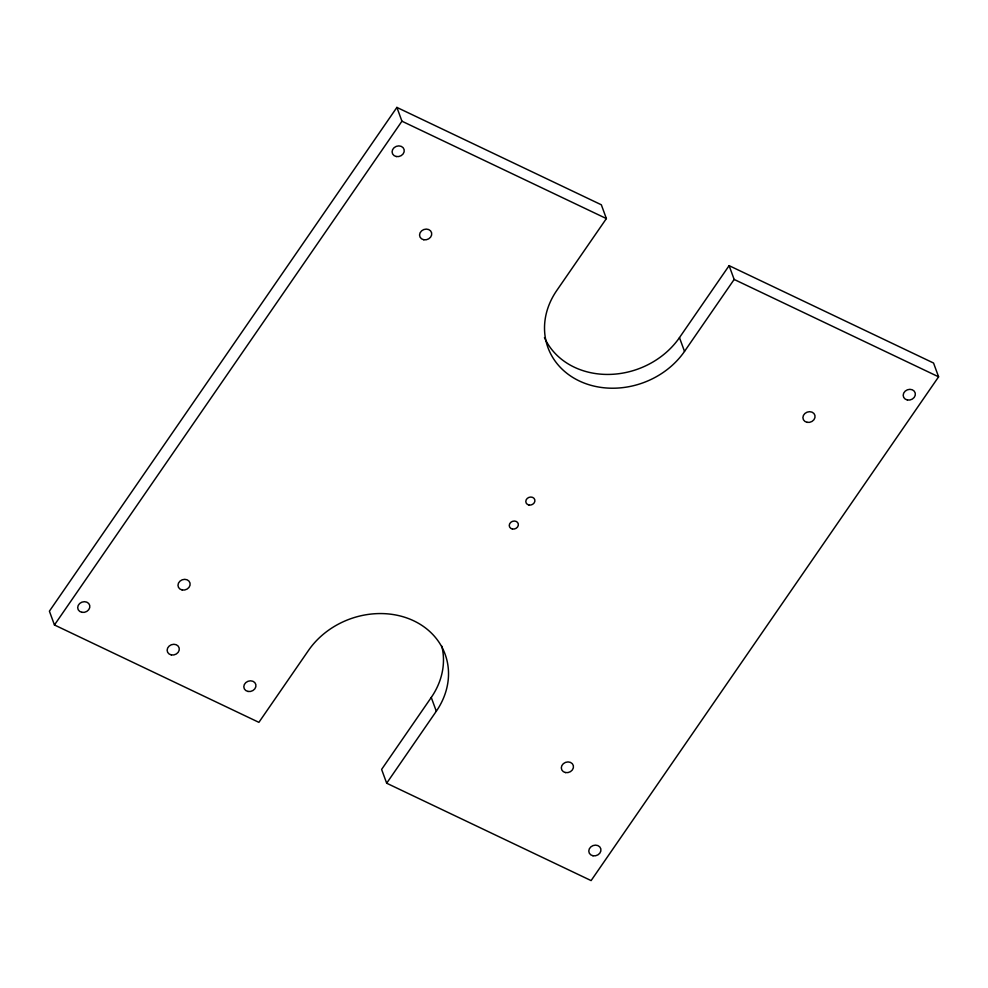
<?xml version="1.0" encoding="UTF-8"?>
<svg xmlns="http://www.w3.org/2000/svg" width="988" height="988" viewBox="0 0 988 988"><rect width="100%" height="100%" fill="white"/><g stroke="black" fill="none" stroke-linecap="round" stroke-linejoin="round"><path stroke-width="1.48" d="M729.107 265.649L734.158 279.443L684.511 351.407A77.397 65.776 -20.1 0 1 579.264 380.948A77.397 65.776 -20.1 0 1 556.738 290.546L606.385 218.583L601.334 204.788L396.892 107.408L49.4 611.177L54.451 624.972L258.893 722.351L308.528 650.376A77.397 65.776 -20.1 0 1 413.787 620.835A77.397 65.776 -20.1 0 1 436.301 711.236L386.666 783.212L591.108 880.592L938.6 376.823L933.549 363.028L729.107 265.649L679.472 337.624A77.397 65.776 -20.1 0 1 607.571 374.44A77.397 65.776 -20.1 0 1 544.45 337.563M54.451 624.972L401.943 121.203L396.892 107.408M441.797 646.14A77.397 65.776 -20.1 0 1 431.262 697.454L381.615 769.417L386.666 783.212M401.943 121.203L606.385 218.583M734.158 279.443L938.6 376.823M679.472 337.624L684.511 351.407M431.262 697.454L436.301 711.236M81.893 612.325A6.187 5.261 -20.1 0 0 89.723 605.397A6.187 5.261 -20.1 0 0 79.695 603.47A6.187 5.261 -20.1 0 0 81.893 612.325M171.344 654.933A6.187 5.261 -20.1 0 0 179.174 647.992A6.187 5.261 -20.1 0 0 169.133 646.078A6.187 5.261 -20.1 0 0 171.344 654.933M248 691.452A6.187 5.261 -20.1 0 0 255.83 684.511A6.187 5.261 -20.1 0 0 245.802 682.597A6.187 5.261 -20.1 0 0 248 691.452M592.998 855.781A6.187 5.261 -20.1 0 0 600.828 848.84A6.187 5.261 -20.1 0 0 590.799 846.914A6.187 5.261 -20.1 0 0 592.998 855.781M565.519 772.567A6.187 5.261 -20.1 0 0 573.349 765.638A6.187 5.261 -20.1 0 0 563.308 763.712A6.187 5.261 -20.1 0 0 565.519 772.567M182.187 589.984A6.187 5.261 -20.1 0 0 190.017 583.044A6.187 5.261 -20.1 0 0 179.977 581.129A6.187 5.261 -20.1 0 0 182.187 589.984M396.299 156.536A6.187 5.261 -20.1 0 0 404.129 149.608A6.187 5.261 -20.1 0 0 394.089 147.681A6.187 5.261 -20.1 0 0 396.299 156.536M423.778 239.751A6.187 5.261 -20.1 0 0 431.608 232.81A6.187 5.261 -20.1 0 0 421.567 230.883A6.187 5.261 -20.1 0 0 423.778 239.751M512.402 529.012A4.644 3.952 -20.1 0 0 518.268 523.813A4.644 3.952 -20.1 0 0 510.747 522.368A4.644 3.952 -20.1 0 0 512.402 529.012M528.951 505.016A4.644 3.952 -20.1 0 0 534.817 499.817A4.644 3.952 -20.1 0 0 527.296 498.372A4.644 3.952 -20.1 0 0 528.951 505.016M807.11 422.333A6.187 5.261 -20.1 0 0 814.939 415.392A6.187 5.261 -20.1 0 0 804.899 413.478A6.187 5.261 -20.1 0 0 807.11 422.333M907.404 399.992A6.187 5.261 -20.1 0 0 915.234 393.051A6.187 5.261 -20.1 0 0 905.193 391.125A6.187 5.261 -20.1 0 0 907.404 399.992"/></g></svg>
